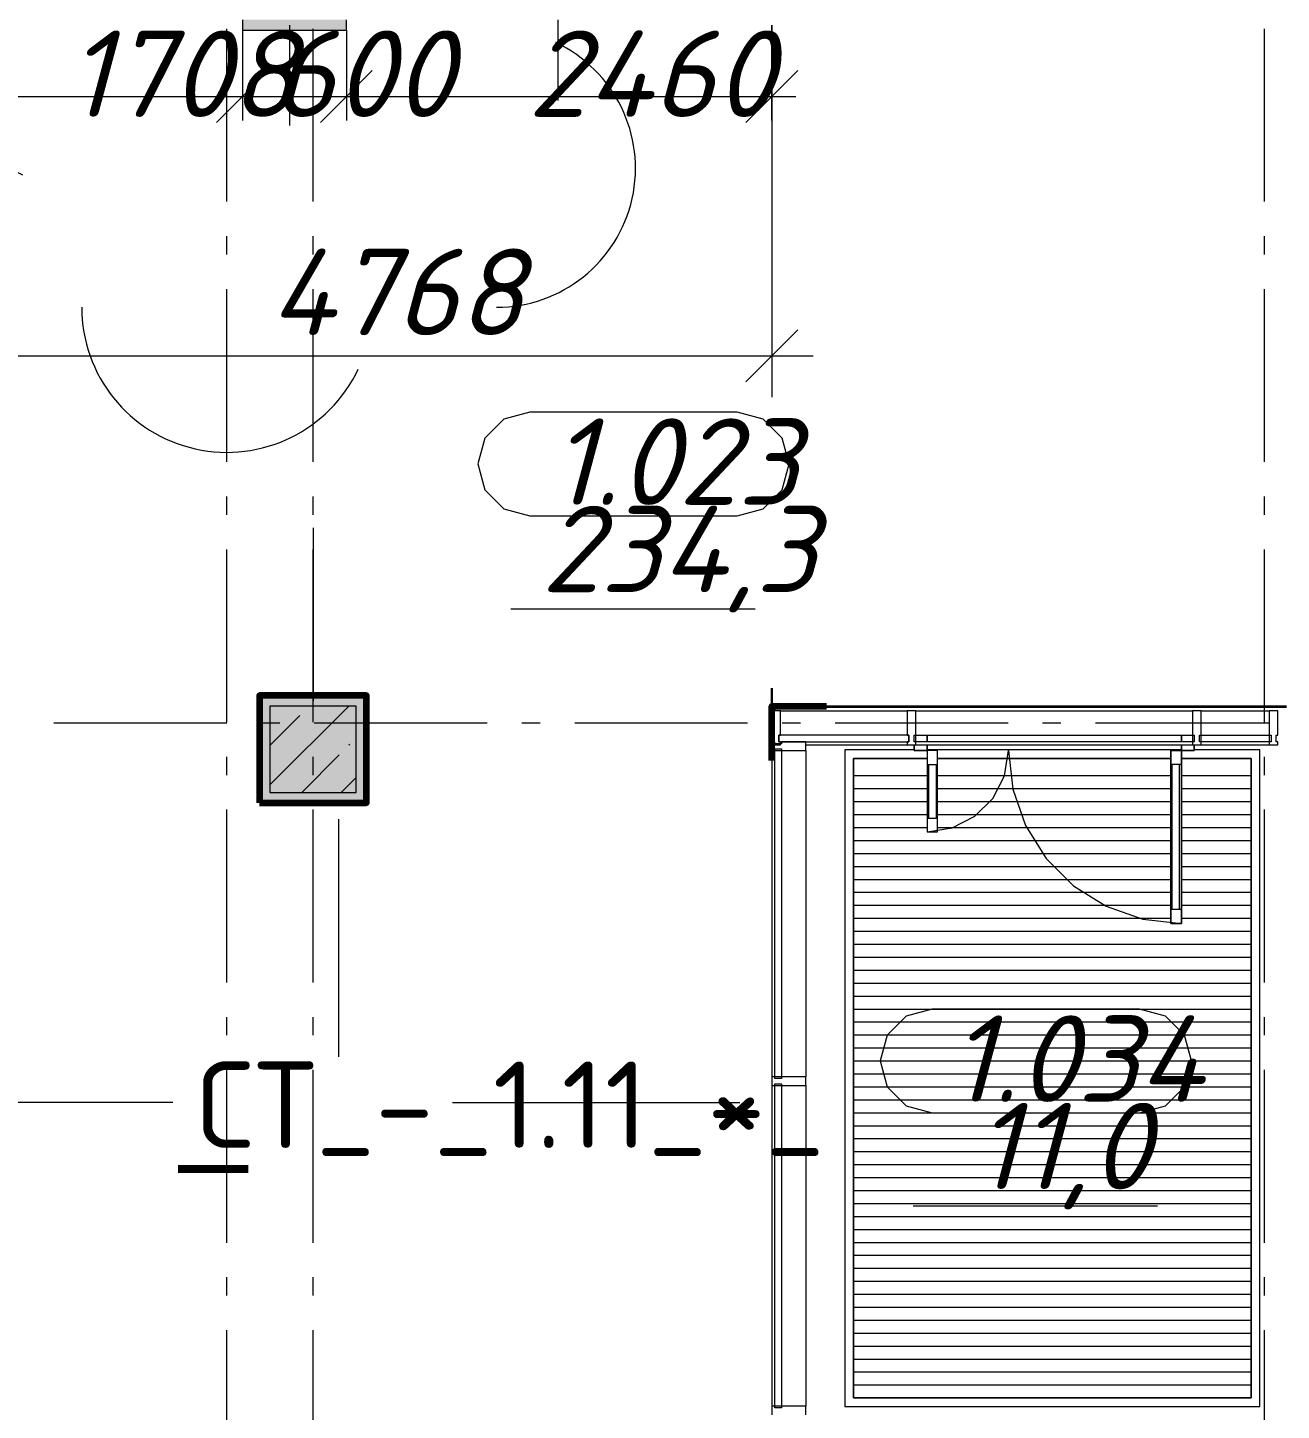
# Model space of a CAD drawing. Header units: millimetres. Extents: x -537608 to 253996, y -217170 to 186033.
# Drawn here: x -309926 to -302677, y -150975 to -142975 of the extents above; entities that cross this region are included whole.
import ezdxf

# ---------------------------------------------------------------- set-up
doc = ezdxf.new("R2010")
doc.units = ezdxf.units.MM
doc.layers.add('16) Лак 1.6м', color=160, linetype='Continuous', lineweight=90)
doc.layers.add('2) окраска коммуникации', color=152, linetype='Continuous', lineweight=30)
doc.layers.add('PDF _Геометрия', color=7, linetype='Continuous')
doc.layers.add('PDF _Текст', color=7, linetype='Continuous')
doc.layers.add('PDF _Сплошная заливка', color=7, linetype='Continuous', true_color=0xffffff)
doc.styles.add('PDF GOST-Common', font='arial.ttf')
doc.styles.add('PDF ISOCPEUR', font='isocpeur.ttf')
doc.styles.add('PDF ISOCPEUR Italic', font='isocpeui.ttf')

msp = doc.modelspace()

# ---------------------------------------------------------------- hatches: boundary and pattern name
at = {"layer": 'PDF _Сплошная заливка', "true_color": 0xff7d7d, "transparency": 33554559}
for points in [[(-308026.1815, -147399.6327), (-307966.183, -147399.6327), (-307966.183, -146839.6319), (-308026.1815, -146839.6319), (-308026.1815, -146899.6326)], [(-308026.1815, -147459.6312), (-307966.183, -147459.6312), (-307966.183, -147399.6327), (-308526.1794, -147399.6327), (-308526.1794, -147459.6312)]]:
    msp.add_hatch(color=11, dxfattribs=at).paths.add_polyline_path(points)

# ---------------------------------------------------------------- linework, layer by layer
at = {"layer": '16) Лак 1.6м'}
msp.add_lwpolyline([(-308586.1822, -147459.6312), (-307966.183, -147459.6312), (-307966.183, -146839.6319), (-308586.1822, -146839.6319)], close=True, dxfattribs=at)
msp.add_lwpolyline([(-305623.1783, -147215.4512), (-305623.1783, -146899.6326), (-305305.8499, -146899.6326)], dxfattribs=at)
at = {"layer": '2) окраска коммуникации'}
msp.add_lwpolyline([(-305623.1783, -147107.6317), (-305623.1783, -146795.9551)], dxfattribs=at)
at = {"layer": 'PDF _Геометрия', "lineweight": 9}
for p, q in [((-308683.2547, -142929.6314), (-308683.2547, -142989.6299)), ((-308083.2563, -142989.6299), (-308083.2563, -142929.6314)), ((-306860.1843, -142929.6314), (-306860.1843, -143395.7805)), ((-308683.2547, -142989.6299), (-308083.2563, -142989.6299)), ((-308683.2547, -142989.6299), (-308683.2547, -143373.0023)), ((-308412.5465, -142959.6307), (-308412.5465, -143541.4753)), ((-308083.2563, -142989.6299), (-308083.2563, -143373.0023)), ((-305623.1783, -143373.0023), (-305623.1783, -142959.6307)), ((-305623.1783, -142959.6307), (-305623.1783, -144873.6268)), ((-310531.2908, -143373.0023), (-308683.2547, -143373.0023)), ((-308683.2547, -143373.0023), (-308083.2563, -143373.0023)), ((-308683.2547, -143373.0023), (-308683.2547, -143513.0025)), ((-308083.2563, -143373.0023), (-305483.1802, -143373.0023)), ((-308083.2563, -143373.0023), (-308083.2563, -143513.0025)), ((-305623.1783, -143513.0025), (-305623.1783, -143373.0023)), ((-310631.2912, -144873.6268), (-305383.1798, -144873.6268)), ((-305623.1783, -144873.6268), (-305623.1783, -145113.6275)), ((-308273.9823, -146869.6311), (-308273.9823, -145869.6311)), ((-308526.1794, -146839.6319), (-308586.1822, -146839.6319)), ((-308586.1822, -146839.6319), (-308586.1822, -147459.6312)), ((-308026.1815, -146839.6319), (-308526.1794, -146839.6319)), ((-307966.183, -146839.6319), (-308026.1815, -146839.6319)), ((-307966.183, -147399.6327), (-307966.183, -146839.6319)), ((-308526.1794, -146900.1127), (-308525.7015, -146899.6326)), ((-308526.1794, -147356.3109), (-308069.5033, -146899.6326)), ((-308026.1815, -146899.6326), (-308526.1794, -146899.6326)), ((-308526.1794, -146899.6326), (-308526.1794, -147399.6327)), ((-308026.1815, -147399.6327), (-308026.1815, -146899.6326)), ((-305573.1781, -146927.6318), (-305623.1783, -146927.6318)), ((-305623.1783, -146927.6318), (-305623.1783, -147067.632)), ((-305573.1781, -147067.632), (-305573.1781, -146927.6318)), ((-305573.1781, -146927.6318), (-304839.6793, -146927.6318)), ((-304789.6791, -146927.6318), (-304839.6793, -146927.6318)), ((-304839.6793, -146927.6318), (-304839.6793, -147067.632)), ((-304789.6791, -146927.6318), (-303189.6806, -146927.6318)), ((-304789.6791, -147067.632), (-304789.6791, -146927.6318)), ((-303139.6804, -146927.6318), (-303189.6806, -146927.6318)), ((-303189.6806, -146927.6318), (-303189.6806, -147067.632)), ((-303139.6804, -147067.632), (-303139.6804, -146927.6318)), ((-303139.6804, -146927.6318), (-302746.1806, -146927.6318)), ((-302696.1804, -146927.6318), (-302746.1806, -146927.6318)), ((-302746.1806, -146927.6318), (-302746.1806, -147067.632)), ((-302696.1804, -147067.632), (-302696.1804, -146927.6318)), ((-308526.1794, -147128.2118), (-308352.3843, -146954.4124)), ((-305623.1783, -147067.632), (-305613.18, -147067.632)), ((-305606.1786, -147107.6317), (-305623.1783, -147107.6317)), ((-305623.1783, -147107.6317), (-305623.1783, -147157.6319)), ((-305613.18, -147107.6317), (-305623.1783, -147107.6317)), ((-305623.1783, -147107.6317), (-305623.1783, -147124.6314)), ((-305613.18, -147067.632), (-305613.18, -147107.6317)), ((-305606.1786, -147117.6322), (-305606.1786, -147107.6317)), ((-305583.1807, -147107.6317), (-305583.1807, -147067.632)), ((-305583.1807, -147067.632), (-305573.1781, -147067.632)), ((-305573.1781, -147107.6317), (-305583.1807, -147107.6317)), ((-305573.1781, -147124.6314), (-305573.1781, -147107.6317)), ((-305426.1786, -147107.6317), (-305566.181, -147107.6317)), ((-305566.181, -147107.6317), (-305566.181, -147117.6322)), ((-305426.1786, -147157.6319), (-305426.1786, -147107.6317)), ((-304839.6793, -147067.632), (-304829.681, -147067.632)), ((-304829.681, -147107.6317), (-304839.6793, -147107.6317)), ((-304839.6793, -147107.6317), (-304839.6793, -147124.6314)), ((-304829.681, -147067.632), (-304829.681, -147107.6317)), ((-304799.6817, -147107.6317), (-304799.6817, -147067.632)), ((-304799.6817, -147067.632), (-304789.6791, -147067.632)), ((-304789.6791, -147107.6317), (-304799.6817, -147107.6317)), ((-304789.6791, -147107.6317), (-304789.6791, -147067.632)), ((-304789.6791, -147067.632), (-303189.6806, -147067.632)), ((-303189.6806, -147107.6317), (-304789.6791, -147107.6317)), ((-304789.6791, -147124.6314), (-304789.6791, -147107.6317)), ((-304724.6814, -147067.632), (-304724.6814, -147107.6317)), ((-304724.6814, -147107.6317), (-304724.6814, -147067.632)), ((-303254.6784, -147107.6317), (-303254.6784, -147067.632)), ((-303254.6784, -147067.632), (-303254.6784, -147107.6317)), ((-303189.6806, -147067.632), (-303189.6806, -147107.6317)), ((-303189.6806, -147067.632), (-303179.678, -147067.632)), ((-303179.678, -147107.6317), (-303189.6806, -147107.6317)), ((-303189.6806, -147107.6317), (-303189.6806, -147124.6314)), ((-303179.678, -147067.632), (-303179.678, -147107.6317)), ((-303149.6787, -147107.6317), (-303149.6787, -147067.632)), ((-303149.6787, -147067.632), (-303139.6804, -147067.632)), ((-303139.6804, -147107.6317), (-303149.6787, -147107.6317)), ((-303139.6804, -147107.6317), (-303139.6804, -147067.632)), ((-303139.6804, -147067.632), (-302746.1806, -147067.632)), ((-303139.6804, -147124.6314), (-303139.6804, -147107.6317)), ((-302746.1806, -147107.6317), (-303139.6804, -147107.6317)), ((-302746.1806, -147067.632), (-302746.1806, -147107.6317)), ((-302746.1806, -147067.632), (-302736.1779, -147067.632)), ((-302736.1779, -147107.6317), (-302746.1806, -147107.6317)), ((-302746.1806, -147107.6317), (-302746.1806, -147124.6314)), ((-302736.1779, -147067.632), (-302736.1779, -147107.6317)), ((-302706.1786, -147107.6317), (-302706.1786, -147067.632)), ((-302706.1786, -147067.632), (-302696.1804, -147067.632)), ((-302696.1804, -147107.6317), (-302706.1786, -147107.6317)), ((-302696.1804, -147124.6314), (-302696.1804, -147107.6317)), ((-308341.4042, -147399.6327), (-308124.283, -147182.5115)), ((-308067.2599, -147125.4862), (-308062.5191, -147120.7453)), ((-305623.1783, -147124.6314), (-305573.1781, -147124.6314)), ((-305623.1783, -147157.6319), (-305606.1786, -147157.6319)), ((-305623.1783, -147157.6319), (-305623.1783, -149044.6322)), ((-305566.181, -147117.6322), (-305606.1786, -147117.6322)), ((-305606.1786, -147157.6319), (-305606.1786, -147147.6315)), ((-305606.1786, -147147.6315), (-305566.181, -147147.6315)), ((-305606.1786, -149044.6322), (-305606.1786, -147157.6319)), ((-305606.1786, -147157.6319), (-305566.181, -147157.6319)), ((-305566.181, -147147.6315), (-305566.181, -147157.6319)), ((-305566.181, -147157.6319), (-305426.1786, -147157.6319)), ((-305566.181, -147157.6319), (-305566.181, -149044.6322)), ((-305426.1786, -147124.6314), (-304839.6793, -147124.6314)), ((-305426.1786, -147157.6319), (-305426.1786, -149044.6322)), ((-304839.6793, -147124.6314), (-304789.6791, -147124.6314)), ((-304799.6817, -147157.6319), (-304799.6817, -147124.6314)), ((-304799.6817, -147124.6314), (-304799.6817, -147157.6319)), ((-304724.6814, -147157.6319), (-304799.6817, -147157.6319)), ((-304799.6817, -147157.6319), (-304724.6814, -147157.6319)), ((-304789.6791, -147124.6314), (-303189.6806, -147124.6314)), ((-304724.6814, -147157.6319), (-304724.6814, -147124.6314)), ((-304724.6814, -147124.6314), (-304724.6814, -147157.6319)), ((-304664.6786, -147157.6319), (-304724.6814, -147157.6319)), ((-304724.6814, -147157.6319), (-304724.6814, -147627.6327)), ((-304664.6786, -147157.6319), (-304724.6814, -147157.6319)), ((-304724.6814, -147157.6319), (-304724.6814, -147627.6327)), ((-304724.6814, -147157.6319), (-304724.6814, -147627.6327)), ((-304664.6786, -147627.6327), (-304664.6786, -147157.6319)), ((-304664.6786, -147627.6327), (-304664.6786, -147157.6319)), ((-304277.6849, -147302.8703), (-304254.6784, -147157.6319)), ((-304254.6784, -147157.6319), (-304229.6094, -147380.1527)), ((-303314.6811, -147157.6319), (-303254.6784, -147157.6319)), ((-303314.6811, -148157.632), (-303314.6811, -147157.6319)), ((-303314.6811, -147157.6319), (-303314.6811, -148157.632)), ((-303254.6784, -147157.6319), (-303314.6811, -147157.6319)), ((-303254.6784, -147157.6319), (-303254.6784, -147124.6314)), ((-303254.6784, -147124.6314), (-303254.6784, -147157.6319)), ((-303254.6784, -148157.632), (-303254.6784, -147157.6319)), ((-303254.6784, -147157.6319), (-303179.678, -147157.6319)), ((-303179.678, -147157.6319), (-303254.6784, -147157.6319)), ((-303254.6784, -147157.6319), (-303254.6784, -148157.632)), ((-303254.6784, -148157.632), (-303254.6784, -147157.6319)), ((-303189.6806, -147124.6314), (-303139.6804, -147124.6314)), ((-303179.678, -147157.6319), (-303179.678, -147124.6314)), ((-303179.678, -147124.6314), (-303179.678, -147157.6319)), ((-303139.6804, -147124.6314), (-302746.1806, -147124.6314)), ((-302746.1806, -147124.6314), (-302696.1804, -147124.6314)), ((-304724.6814, -147237.6314), (-304664.6786, -147237.6314)), ((-304714.6788, -147547.6333), (-304714.6788, -147237.6314)), ((-304670.681, -147547.6333), (-304670.681, -147237.6314)), ((-303254.6784, -147237.6314), (-303314.6811, -147237.6314)), ((-303308.6787, -148077.6325), (-303308.6787, -147237.6314)), ((-303264.6809, -148077.6325), (-303264.6809, -147237.6314)), ((-308113.3073, -147399.6327), (-308026.1815, -147312.5069)), ((-304344.4437, -147433.8904), (-304277.6849, -147302.8703)), ((-308526.1794, -147399.6327), (-308026.1815, -147399.6327)), ((-307966.183, -147459.6312), (-307966.183, -147399.6327)), ((-304229.6094, -147380.1527), (-304155.6469, -147591.5169)), ((-308586.1822, -147459.6312), (-308526.1794, -147459.6312)), ((-308526.1794, -147459.6312), (-307966.183, -147459.6312)), ((-304448.4185, -147537.8696), (-304344.4437, -147433.8904)), ((-308126.182, -148929.1735), (-308126.182, -147554.6325)), ((-304724.6814, -147547.6333), (-304664.6786, -147547.6333)), ((-304579.4431, -147604.6284), (-304448.4185, -147537.8696)), ((-304155.6469, -147591.5169), (-304036.5109, -147781.1212)), ((-304724.6814, -147627.6327), (-304579.4431, -147604.6284)), ((-304724.6814, -147627.6327), (-304664.6786, -147627.6327)), ((-304724.6814, -147627.6327), (-304664.6786, -147627.6327)), ((-304036.5109, -147781.1212), (-303878.1697, -147939.4645)), ((-303878.1697, -147939.4645), (-303688.5633, -148058.6004)), ((-303688.5633, -148058.6004), (-303477.1991, -148132.5609)), ((-303477.1991, -148132.5609), (-303254.6784, -148157.632)), ((-303254.6784, -148077.6325), (-303314.6811, -148077.6325)), ((-303254.6784, -148157.632), (-303314.6811, -148157.632)), ((-303314.6811, -148157.632), (-303254.6784, -148157.632)), ((-305606.1786, -149044.6322), (-305623.1783, -149044.6322)), ((-305623.1783, -149044.6322), (-305623.1783, -149094.6324)), ((-305623.1783, -149094.6324), (-305606.1786, -149094.6324)), ((-305623.1783, -149094.6324), (-305623.1783, -150949.6333)), ((-305566.181, -149044.6322), (-305606.1786, -149044.6322)), ((-305606.1786, -149054.6327), (-305606.1786, -149044.6322)), ((-305566.181, -149054.6327), (-305606.1786, -149054.6327)), ((-305606.1786, -149094.6324), (-305606.1786, -149084.632)), ((-305606.1786, -149084.632), (-305566.181, -149084.632)), ((-305606.1786, -150949.6333), (-305606.1786, -149094.6324)), ((-305606.1786, -149094.6324), (-305566.181, -149094.6324)), ((-305426.1786, -149044.6322), (-305566.181, -149044.6322)), ((-305566.181, -149044.6322), (-305566.181, -149054.6327)), ((-305566.181, -149084.632), (-305566.181, -149094.6324)), ((-305566.181, -149094.6324), (-305426.1786, -149094.6324)), ((-305566.181, -149094.6324), (-305566.181, -150949.6333)), ((-305426.1786, -149094.6324), (-305426.1786, -149044.6322)), ((-305426.1786, -149094.6324), (-305426.1786, -150949.6333)), ((-309086.1802, -149193.9827), (-310868.6717, -149193.9827)), ((-307469.5264, -149193.9827), (-305808.6683, -149193.9827)), ((-305606.1786, -150949.6333), (-305623.1783, -150949.6333)), ((-305623.1783, -150949.6333), (-305623.1783, -150999.6335)), ((-305566.181, -150949.6333), (-305606.1786, -150949.6333)), ((-305606.1786, -150959.6338), (-305606.1786, -150949.6333)), ((-305426.1786, -150949.6333), (-305566.181, -150949.6333)), ((-305566.181, -150949.6333), (-305566.181, -150959.6338)), ((-305426.1786, -150999.6335), (-305426.1786, -150949.6333)), ((-305566.181, -150959.6338), (-305606.1786, -150959.6338))]:
    msp.add_line(p, q, dxfattribs=at)
at = {"layer": 'PDF _Геометрия', "color": 253, "lineweight": 9, "true_color": 0xaaaaaa}
for p, q in [((-308776.1806, -142981.6296), (-308776.1806, -143981.6297)), ((-308276.1826, -142981.6296), (-308276.1826, -143981.6297)), ((-302776.1798, -142981.6296), (-302776.1798, -143981.6297)), ((-308776.1806, -144181.6305), (-308776.1806, -144287.4634)), ((-308276.1826, -144181.6305), (-308276.1826, -144287.4634)), ((-302776.1798, -144181.6305), (-302776.1798, -144287.4634)), ((-308776.1806, -144487.4643), (-308776.1806, -145487.4643)), ((-308276.1826, -144487.4643), (-308276.1826, -145487.4643)), ((-302776.1798, -144487.4643), (-302776.1798, -145487.4643)), ((-307172.9526, -145239.2932), (-307282.7576, -145349.1004)), ((-307022.952, -145199.0998), (-307172.9526, -145239.2932)), ((-305822.951, -145199.0998), (-307022.952, -145199.0998)), ((-305672.9503, -145239.2932), (-305822.951, -145199.0998)), ((-305563.1453, -145349.1004), (-305672.9503, -145239.2932)), ((-307282.7576, -145349.1004), (-307322.9533, -145499.1011)), ((-305522.9496, -145499.1011), (-305563.1453, -145349.1004)), ((-307322.9533, -145499.1011), (-307282.7576, -145649.0996)), ((-305563.1453, -145649.0996), (-305522.9496, -145499.1011)), ((-307282.7576, -145649.0996), (-307172.9526, -145758.9089)), ((-305672.9503, -145758.9089), (-305563.1453, -145649.0996)), ((-308776.1806, -145687.4631), (-308776.1806, -145793.298)), ((-308276.1826, -145687.4631), (-308276.1826, -145793.298)), ((-302776.1798, -145687.4631), (-302776.1798, -145793.298)), ((-307172.9526, -145758.9089), (-307022.952, -145799.1003)), ((-307022.952, -145799.1003), (-305822.951, -145799.1003)), ((-305822.951, -145799.1003), (-305672.9503, -145758.9089)), ((-308776.1806, -145993.2967), (-308776.1806, -146993.2969)), ((-308276.1826, -145993.2967), (-308276.1826, -146993.2969)), ((-302776.1798, -145993.2967), (-302776.1798, -146993.2969)), ((-307131.9905, -146337.1366), (-305719.0795, -146337.1366)), ((-308774.6132, -146999.633), (-309774.6133, -146999.633)), ((-308468.7774, -146999.633), (-308574.6123, -146999.633)), ((-307268.7763, -146999.633), (-308268.7765, -146999.633)), ((-306962.9448, -146999.633), (-307068.7754, -146999.633)), ((-305762.9438, -146999.633), (-306762.9439, -146999.633)), ((-305457.108, -146999.633), (-305562.9429, -146999.633)), ((-304257.1113, -146999.633), (-305257.1114, -146999.633)), ((-303951.2754, -146999.633), (-304057.1104, -146999.633)), ((-302751.2744, -146999.633), (-303751.2746, -146999.633)), ((-308776.1806, -147193.2978), (-308776.1806, -147299.1306)), ((-308276.1826, -147193.2978), (-308276.1826, -147299.1306)), ((-304799.6817, -147152.6328), (-305201.1819, -147152.6328)), ((-305201.1819, -147152.6328), (-305201.1819, -150952.6324)), ((-303254.6784, -147152.6328), (-304724.6814, -147152.6328)), ((-302801.1799, -147152.6328), (-303179.678, -147152.6328)), ((-302801.1799, -150952.6324), (-302801.1799, -147152.6328)), ((-302776.1798, -147193.2978), (-302776.1798, -147299.1306)), ((-305151.1817, -147202.633), (-305151.1817, -150902.6321)), ((-305151.1817, -150902.6321), (-305151.1817, -147202.633)), ((-305151.1817, -147202.633), (-304724.6814, -147202.633)), ((-304724.6814, -147202.633), (-305151.1817, -147202.633)), ((-304664.6786, -147202.633), (-303314.6811, -147202.633)), ((-303314.6811, -147202.633), (-304664.6786, -147202.633)), ((-302851.1801, -147202.633), (-303254.6784, -147202.633)), ((-303254.6784, -147202.633), (-302851.1801, -147202.633)), ((-302851.1801, -150902.6321), (-302851.1801, -147202.633)), ((-302851.1801, -147202.633), (-302851.1801, -150902.6321)), ((-305151.1817, -147302.6313), (-304724.6814, -147302.6313)), ((-304664.6786, -147302.6313), (-303314.6811, -147302.6313)), ((-303254.6784, -147302.6313), (-302851.1801, -147302.6313)), ((-305151.1817, -147377.6316), (-304724.6814, -147377.6316)), ((-304664.6786, -147377.6316), (-303314.6811, -147377.6316)), ((-303254.6784, -147377.6316), (-302851.1801, -147377.6316)), ((-308776.1806, -147499.1315), (-308776.1806, -148499.1316)), ((-308276.1826, -147499.1315), (-308276.1826, -148499.1316)), ((-305151.1817, -147452.632), (-304724.6814, -147452.632)), ((-304664.6786, -147452.632), (-303314.6811, -147452.632)), ((-303254.6784, -147452.632), (-302851.1801, -147452.632)), ((-302776.1798, -147499.1315), (-302776.1798, -148499.1316)), ((-305151.1817, -147527.6323), (-304724.6814, -147527.6323)), ((-304664.6786, -147527.6323), (-303314.6811, -147527.6323)), ((-303254.6784, -147527.6323), (-302851.1801, -147527.6323)), ((-305151.1817, -147602.6326), (-304724.6814, -147602.6326)), ((-304664.6786, -147602.6326), (-303314.6811, -147602.6326)), ((-303254.6784, -147602.6326), (-302851.1801, -147602.6326)), ((-305151.1817, -147677.6329), (-303314.6811, -147677.6329)), ((-305151.1817, -147752.6332), (-303314.6811, -147752.6332)), ((-303254.6784, -147677.6329), (-302851.1801, -147677.6329)), ((-303254.6784, -147752.6332), (-302851.1801, -147752.6332)), ((-305151.1817, -147827.6314), (-303314.6811, -147827.6314)), ((-303254.6784, -147827.6314), (-302851.1801, -147827.6314)), ((-305151.1817, -147902.6317), (-303314.6811, -147902.6317)), ((-303254.6784, -147902.6317), (-302851.1801, -147902.6317)), ((-305151.1817, -147977.6321), (-303314.6811, -147977.6321)), ((-303254.6784, -147977.6321), (-302851.1801, -147977.6321)), ((-305151.1817, -148052.6324), (-303314.6811, -148052.6324)), ((-303254.6784, -148052.6324), (-302851.1801, -148052.6324)), ((-305151.1817, -148127.6328), (-303314.6811, -148127.6328)), ((-303254.6784, -148127.6328), (-302851.1801, -148127.6328)), ((-305151.1817, -148202.6331), (-302851.1801, -148202.6331)), ((-305151.1817, -148277.6334), (-302851.1801, -148277.6334)), ((-305151.1817, -148352.6316), (-302851.1801, -148352.6316)), ((-305151.1817, -148427.6319), (-302851.1801, -148427.6319)), ((-305151.1817, -148502.6323), (-302851.1801, -148502.6323)), ((-305151.1817, -148577.6326), (-302851.1801, -148577.6326)), ((-308776.1806, -148699.1325), (-308776.1806, -148804.9653)), ((-308276.1826, -148699.1325), (-308276.1826, -148804.9653)), ((-305151.1817, -148652.6329), (-302851.1801, -148652.6329)), ((-304846.5257, -148693.3152), (-304956.335, -148803.1245)), ((-304696.5251, -148653.1239), (-304846.5257, -148693.3152)), ((-303496.524, -148653.1239), (-304696.5251, -148653.1239)), ((-303346.5233, -148693.3152), (-303496.524, -148653.1239)), ((-303236.7184, -148803.1245), (-303346.5233, -148693.3152)), ((-302776.1798, -148699.1325), (-302776.1798, -148804.9653)), ((-305151.1817, -148727.6333), (-302851.1801, -148727.6333)), ((-305151.1817, -148802.6336), (-302851.1801, -148802.6336)), ((-304956.335, -148803.1245), (-304996.5264, -148953.123)), ((-303196.527, -148953.123), (-303236.7184, -148803.1245)), ((-305151.1817, -148877.6318), (-302851.1801, -148877.6318)), ((-305151.1817, -148952.6321), (-302851.1801, -148952.6321)), ((-304996.5264, -148953.123), (-304956.335, -149103.1237)), ((-303236.7184, -149103.1237), (-303196.527, -148953.123)), ((-308776.1806, -149004.9662), (-308776.1806, -150004.9641)), ((-308276.1826, -149004.9662), (-308276.1826, -150004.9641)), ((-305151.1817, -149027.6325), (-302851.1801, -149027.6325)), ((-302776.1798, -149004.9662), (-302776.1798, -150004.9641)), ((-305151.1817, -149102.6328), (-302851.1801, -149102.6328)), ((-304956.335, -149103.1237), (-304846.5257, -149212.9308)), ((-303346.5233, -149212.9308), (-303236.7184, -149103.1237)), ((-305151.1817, -149177.6331), (-302851.1801, -149177.6331)), ((-305151.1817, -149252.6335), (-302851.1801, -149252.6335)), ((-304846.5257, -149212.9308), (-304696.5251, -149253.1243)), ((-304696.5251, -149253.1243), (-303496.524, -149253.1243)), ((-303496.524, -149253.1243), (-303346.5233, -149212.9308)), ((-305151.1817, -149327.6317), (-302851.1801, -149327.6317)), ((-305151.1817, -149402.632), (-302851.1801, -149402.632)), ((-305151.1817, -149477.6323), (-302851.1801, -149477.6323)), ((-305151.1817, -149552.6326), (-302851.1801, -149552.6326)), ((-305151.1817, -149627.633), (-302851.1801, -149627.633)), ((-305151.1817, -149702.6333), (-302851.1801, -149702.6333)), ((-305151.1817, -149777.6315), (-302851.1801, -149777.6315)), ((-304805.5636, -149791.1585), (-303392.6526, -149791.1585)), ((-305151.1817, -149852.6318), (-302851.1801, -149852.6318)), ((-305151.1817, -149927.6321), (-302851.1801, -149927.6321)), ((-305151.1817, -150002.6324), (-302851.1801, -150002.6324)), ((-305151.1817, -150077.6328), (-302851.1801, -150077.6328)), ((-305151.1817, -150152.6331), (-302851.1801, -150152.6331)), ((-308776.1806, -150204.965), (-308776.1806, -150310.7978)), ((-308276.1826, -150204.965), (-308276.1826, -150310.7978)), ((-305151.1817, -150227.6334), (-302851.1801, -150227.6334)), ((-302776.1798, -150204.965), (-302776.1798, -150310.7978)), ((-305151.1817, -150302.6338), (-302851.1801, -150302.6338)), ((-305151.1817, -150377.632), (-302851.1801, -150377.632)), ((-305151.1817, -150452.6323), (-302851.1801, -150452.6323)), ((-308776.1806, -150510.7987), (-308776.1806, -151510.7988)), ((-308276.1826, -150510.7987), (-308276.1826, -151510.7988)), ((-305151.1817, -150527.6326), (-302851.1801, -150527.6326)), ((-302776.1798, -150510.7987), (-302776.1798, -151510.7988)), ((-305151.1817, -150602.633), (-302851.1801, -150602.633)), ((-305151.1817, -150677.6333), (-302851.1801, -150677.6333)), ((-305151.1817, -150752.6336), (-302851.1801, -150752.6336)), ((-305151.1817, -150827.634), (-302851.1801, -150827.634)), ((-305201.1819, -150952.6324), (-302801.1799, -150952.6324)), ((-305151.1817, -150902.6321), (-302851.1801, -150902.6321)), ((-302851.1801, -150902.6321), (-305151.1817, -150902.6321)), ((-305151.1817, -150902.6321), (-302851.1801, -150902.6321))]:
    msp.add_line(p, q, dxfattribs=at)
at = {"layer": 'PDF _Геометрия', "lineweight": 20}
for p, q in [((-308533.254, -143223.0038), (-308683.2547, -143373.0023)), ((-307933.2557, -143223.0038), (-308083.2563, -143373.0023)), ((-305473.1819, -143223.0038), (-305623.1783, -143373.0023)), ((-308683.2547, -143373.0023), (-308833.2554, -143523.003)), ((-308083.2563, -143373.0023), (-308233.257, -143523.003)), ((-305623.1783, -143373.0023), (-305773.1789, -143523.003)), ((-305473.1819, -144723.6262), (-305623.1783, -144873.6268)), ((-305623.1783, -144873.6268), (-305773.1789, -145023.6275)), ((-304829.681, -147067.632), (-305583.1807, -147067.632)), ((-305583.1807, -147067.632), (-305583.1807, -147107.6317)), ((-305583.1807, -147107.6317), (-304829.681, -147107.6317)), ((-304829.681, -147107.6317), (-304829.681, -147067.632))]:
    msp.add_line(p, q, dxfattribs=at)
at = {"layer": 'PDF _Геометрия', "color": 9, "lineweight": 9, "true_color": 0xc0c0c0}
for p, q in [((-302646.1801, -146899.6326), (-305606.1786, -146899.6326)), ((-305606.1786, -146899.6326), (-305606.1786, -146927.6318)), ((-305606.1786, -146927.6318), (-305606.1786, -146905.6329)), ((-305606.1786, -146905.6329), (-302646.1801, -146905.6329))]:
    msp.add_line(p, q, dxfattribs=at)
at = {"layer": 'PDF _Геометрия', "color": 1, "lineweight": 9}
for centre, radius, start, end in [((-309613.3222, -143099.5455), 803.9958, 90.00002772, 244.79120247), ((-307215.0907, -143788.6833), 803.9958, 270.00002772, 64.79120247), ((-308773.9413, -144592.6817), 839.3813, 179.9998249, 334.79147321)]:
    msp.add_arc(centre, radius, start, end, dxfattribs=at)
at = {"layer": 'PDF _Сплошная заливка', "color": 63, "lineweight": 35, "true_color": 0xbce362, "transparency": 33554559}
msp.add_solid([(-308083.2563, -142989.6299), (-308083.2563, -142929.6314), (-308683.2547, -142989.6299), (-308683.2547, -142929.6314)], dxfattribs=at)
at = {"layer": 'PDF _Сплошная заливка', "color": 11, "lineweight": 35, "true_color": 0xff7d7d, "transparency": 33554559}
for points in [[(-308526.1794, -147459.6312), (-308526.1794, -146839.6319), (-308586.1822, -147459.6312), (-308586.1822, -146839.6319)], [(-308026.1815, -146899.6326), (-308026.1815, -146839.6319), (-308526.1794, -146899.6326), (-308526.1794, -146839.6319)]]:
    msp.add_solid(points, dxfattribs=at)
at = {"layer": 'PDF _Сплошная заливка', "lineweight": 35, "transparency": 33554559}
msp.add_solid([(-308526.1794, -147399.6327), (-308026.1815, -147399.6327), (-308526.1794, -146899.6326), (-308026.1815, -146899.6326)], dxfattribs=at)

# ---------------------------------------------------------------- texts
at = {"layer": 'PDF _Текст', "char_height": 500, "attachment_point": 4}
for s, insert, style in [('1708', (-309700.8445, -143241.4858), 'PDF ISOCPEUR Italic'), ('600', (-308515.983, -143241.4858), 'PDF ISOCPEUR Italic'), ('2460', (-307035.5554, -143241.4858), 'PDF ISOCPEUR Italic'), ('4768', (-308528.2118, -144504.1518), 'PDF ISOCPEUR Italic'), ('1.023', (-306904.2811, -145485.8109), 'PDF ISOCPEUR Italic'), ('234,3', (-306957.2825, -146049.7602), 'PDF ISOCPEUR Italic'), ('1.034', (-304597.8551, -148939.8393), 'PDF ISOCPEUR Italic'), ('СТ_-_1.11_*_', (-308947.8744, -149230.183), 'PDF ISOCPEUR'), ('11,0', (-304451.8546, -149503.7837), 'PDF ISOCPEUR Italic'), ('_', (-309045.9156, -149279.3274), 'PDF GOST-Common')]:
    msp.add_mtext(s, dxfattribs=dict(at, insert=insert, style=style))

doc.saveas('drawing.dxf')
